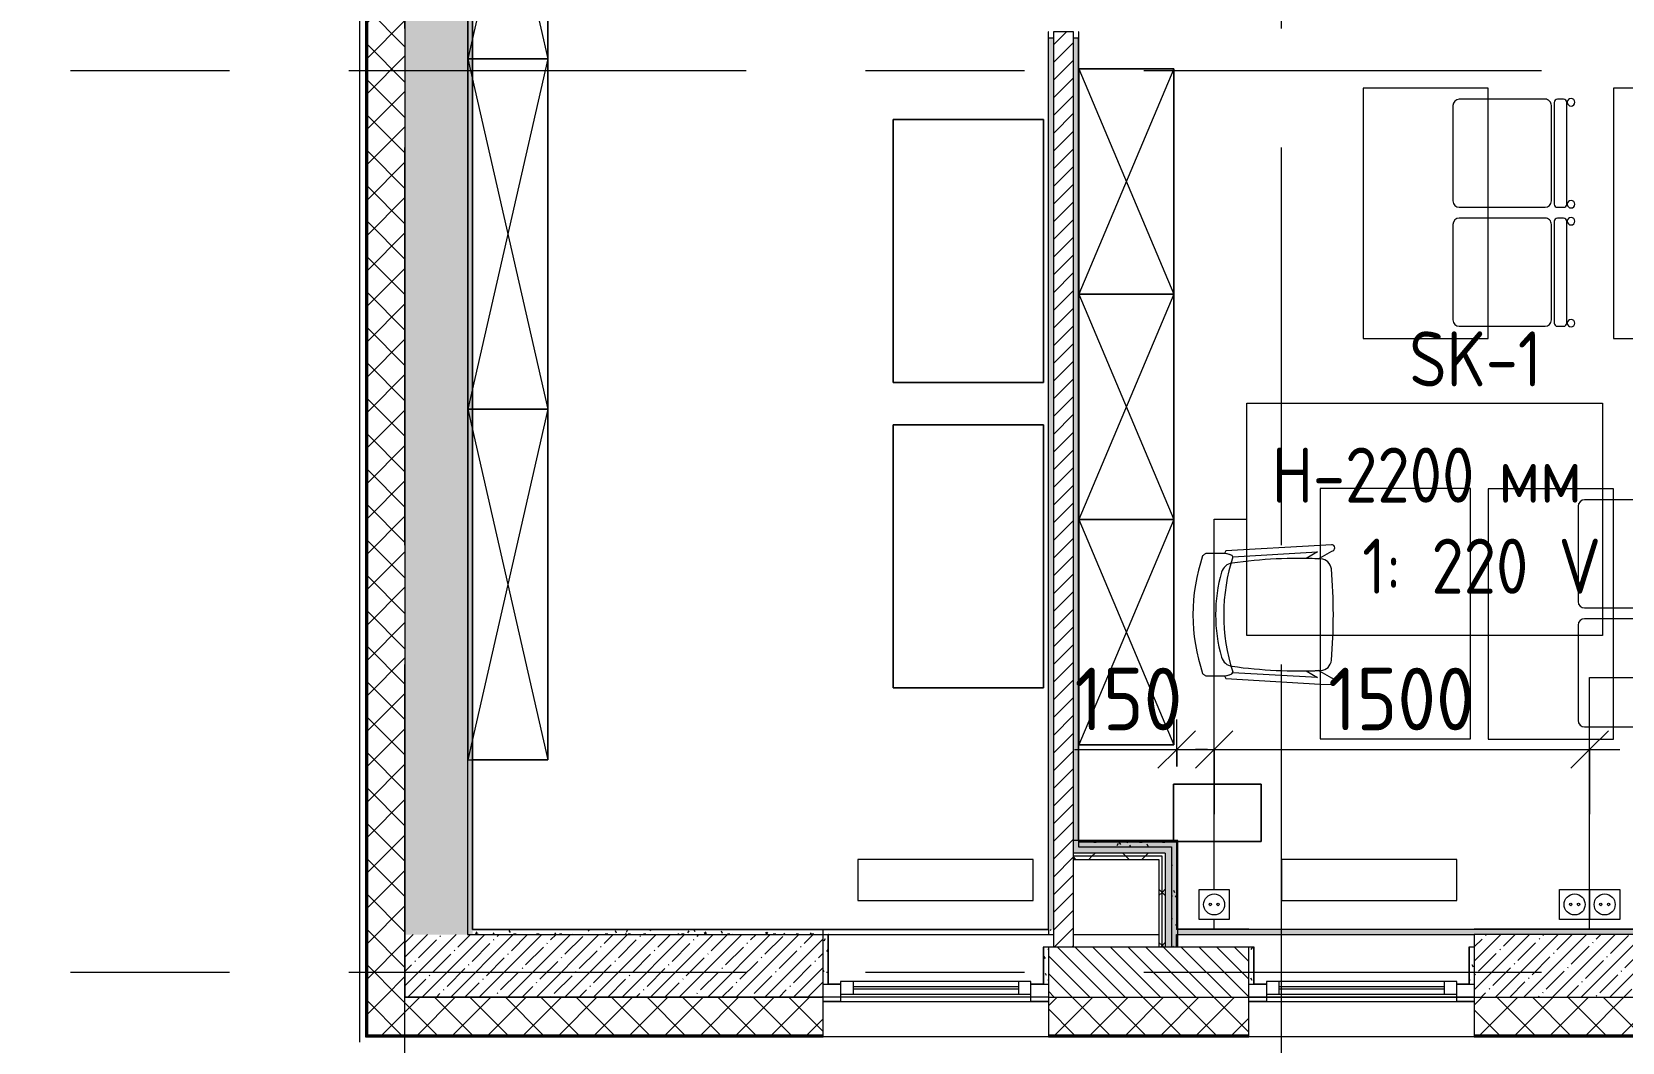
# Model space of a CAD drawing. Header units: millimetres. Extents: x 1322 to 199238, y -8553 to 29000.
# Drawn here: x 12339 to 18690, y -280 to 3755 of the extents above; entities that cross this region are included whole.
import ezdxf

# ---------------------------------------------------------------- set-up
doc = ezdxf.new("R2010")
doc.units = ezdxf.units.MM
doc.linetypes.add('Осевая', pattern=[3175, 635, -476.25, 1587.5, -476.25])
for name, color, linetype, lineweight in [('A-ANNO-DIMS', 7, 'Continuous', 9), ('A-ANNO-DIMS-100', 7, 'Continuous', 9), ('A-DETL-GENF', 7, 'Continuous', 9), ('A-GLAZ', 7, 'Continuous', 9), ('A-GLAZ-1', 7, 'Continuous', 13), ('A-WALL', 7, 'Continuous', 9), ('E-ELEC-FIXT-IDEN', 7, 'Continuous', 9), ('I-WALL', 7, 'Continuous', 9), ('M-EQPM', 7, 'Continuous', 9), ('S-COLS', 7, 'Continuous', 9), ('Оси', 7, 'Continuous', 9), ('Оси-2', 7, 'Осевая', 9), ('Электрические приборы', 7, 'Continuous', 9)]:
    doc.layers.add(name, color=color, linetype=linetype, lineweight=lineweight)
for name, color, linetype, lineweight, true_color in [('A-WALL-1', 7, 'Continuous', 9, 0x3c3c3c), ('A-WALL-FNSH-1', 7, 'Continuous', 9, 0x3c3c3c), ('I-FURN-1', 7, 'Continuous', 9, 0xf0f0f0), ('M-EQPM-3', 7, 'Continuous', 9, 0xd4d4d4), ('Оси розеток', 7, 'Continuous', 9, 0xff1e23)]:
    doc.layers.add(name, color=color, linetype=linetype, lineweight=lineweight, true_color=true_color)
doc.styles.add('GOST Common_3', font='GOST_Common.ttf', dxfattribs={"width": 0.9, "height": 220})
doc.styles.add('ISOCPEUR', font='isocpeur.ttf', dxfattribs={"width": 0.9, "height": 250})
doc.dimstyles.new('ISO-2_5_0_9К_БОЛЬШОЙ', dxfattribs={"dimscale": 304.8, "dimtxt": 248.995294, "dimasz": 0.492126, "dimexe": 0.393701, "dimexo": 0.984252, "dimgap": 0, "dimtad": 1, "dimdec": 0, "dimrnd": 10, "dimzin": 0, "dimdsep": 46, "dimtxsty": 'ISOCPEUR', "dimblk1": 'OBLIQUE', "dimblk2": 'OBLIQUE', "dimsah": 1, "dimcen": 0.09, "dimdle": 0.393701, "dimazin": 0, "dimtfac": 1, "dimtdec": 4, "dimtix": 1, "dimtmove": 1, "dimatfit": 3, "dimfxl": 1, "dimtvp": 1, "dimtolj": 1, "dimtzin": 0, "dimarcsym": 2})
doc.dimstyles.new('ISO-2_5_0_9К_БОЛЬШОЙ_1', dxfattribs={"dimscale": 304.8, "dimtxt": 248.995294, "dimasz": 0.492126, "dimexe": 0.393701, "dimexo": 0.984252, "dimgap": 0, "dimtad": 1, "dimdec": 0, "dimrnd": 10, "dimzin": 0, "dimdsep": 46, "dimtxsty": 'ISOCPEUR', "dimblk1": 'OBLIQUE', "dimblk2": 'OBLIQUE', "dimsah": 1, "dimcen": 0.09, "dimdle": 0.393701, "dimazin": 0, "dimtfac": 1, "dimtdec": 4, "dimtix": 1, "dimtmove": 0, "dimatfit": 3, "dimfxl": 1, "dimtvp": 1, "dimtolj": 1, "dimtzin": 0, "dimarcsym": 2})
pattern_1 = [(45, (-75531.33, 0), (-70.71068, 70.71068), []), (135, (-75531.33, 0), (-70.71068, -70.71068), [])]
pattern_2 = [(45, (-75531.33, 0), (-57.024626, 57.024626), []), (45, (-75474.3, 0), (-57.024626, 57.024626), [100.806, -20.161, 3.353, -16.808])]
pattern_3 = [(0, (-75531.326, 0), (121.92, 30.48), [10.058, -81.382, 10.058, -81.382, -487.68]), (0, (-75531.326, 0), (121.92, 30.48), [-182.88, 10.058, -172.822, 10.058, -81.382, -213.36]), (0, (-75531.326, 0), (121.92, 30.48), [-457.2, 10.058, -50.902, 10.058, -142.342]), (120, (-75485.606, 15.24), (-87.356454, 90.345817), [10.058, -81.382, 10.058, -81.382, -487.68]), (120, (-75485.606, 15.24), (-87.356454, 90.345817), [-182.88, 10.058, -172.822, 10.058, -81.382, -213.36]), (120, (-75485.606, 15.24), (-87.356454, 90.345817), [-457.2, 10.058, -50.902, 10.058, -142.342]), (240, (-75470.366, 76.2), (-34.563546, -120.825817), [10.058, -81.382, 10.058, -81.382, -487.68]), (240, (-75470.366, 76.2), (-34.563546, -120.825817), [-182.88, 10.058, -172.822, 10.058, -81.382, -213.36]), (240, (-75470.366, 76.2), (-34.563546, -120.825817), [-457.2, 10.058, -50.902, 10.058, -142.342])]
pattern_4 = [(45, (-75531.33, 0), (-106.06602, 106.06602), []), (135, (-75531.33, 0), (-106.06602, -106.06602), [])]

# ---------------------------------------------------------------- blocks, each defined once
blk = doc.blocks.new('120_Окно_СКБ_1Ст - 120_Окно_СКБ_1Ст 900х2500_h_ с форточкой-22876038-План размещения напольных электротехнических лючков и розеток 1 этажа в осях 23_1-33')
at = {"layer": 'A-GLAZ'}
for p, q in [((450, -57), (-450, -57)), ((-430, -127), (-380, -127)), ((-330, -107), (330, -107)), ((330, -117), (-330, -117)), ((380, -127), (430, -127))]:
    blk.add_line(p, q, dxfattribs=at)
at = {"layer": 'A-GLAZ-1'}
for p, q in [((-450, -127), (-450, -57)), ((-450, -57), (-380, -57)), ((-380, -57), (-380, -127)), ((380, -127), (380, -57)), ((380, -57), (450, -57)), ((450, -57), (450, -127)), ((-380, -127), (-450, -127)), ((380, -87), (-380, -87)), ((-380, -87), (-380, -137)), ((-330, -137), (-330, -87)), ((330, -137), (330, -87)), ((380, -137), (380, -87)), ((450, -127), (380, -127)), ((-380, -137), (380, -137))]:
    blk.add_line(p, q, dxfattribs=at)
blk = doc.blocks.new('BSC_Колонна _Прямоугольная - 250х900-V5-План размещения напольных электротехнических лючков и розеток 1 этажа в осях 23_1-33')
at = {"layer": 'S-COLS'}
h = blk.add_hatch(dxfattribs=at)
h.set_pattern_fill('FP_14', color=256, style=0, pattern_type=2)
h.set_pattern_definition([(45, (-94080, -25), (-57.024626, 57.024626), []), (45, (-94022.975, -25), (-57.024626, 57.024626), [100.806, -20.161, 3.353, -16.808])])
h.paths.add_polyline_path([(-450, -125), (450, -125), (450, 125), (-450, 125)])
for p, q in [((450, 125), (-450, 125)), ((-450, 125), (-450, -125)), ((450, -125), (450, 125)), ((-450, -125), (450, -125))]:
    blk.add_line(p, q, dxfattribs=at)
blk = doc.blocks.new('Блок Розеток и Выключателей - Блок Розеток и Выключателей_SK1-27362739-План размещения напольных электротехнических лючков и розеток 1 этажа в осях 23_1-33')
at = {"layer": 'A-DETL-GENF'}
for p, q in [((-60, -40), (60, -40)), ((-60, -160), (-60, -40)), ((60, -40), (60, -160)), ((60, -160), (-60, -160))]:
    blk.add_line(p, q, dxfattribs=at)
for centre, radius in [((0, -100), 42), ((-15.6, -100), 4.8), ((15.6, -100), 4.8)]:
    blk.add_circle(centre, radius, dxfattribs=at)
at = {"layer": 'Оси розеток'}
blk.add_line((0, 0), (0, -40), dxfattribs=at)
blk = doc.blocks.new('Блок Розеток и Выключателей - Блок Розеток и Выключателей_SK2-27571106-План размещения напольных электротехнических лючков и розеток 1 этажа в осях 23_1-33')
at = {"layer": 'A-DETL-GENF'}
for p, q in [((-120, -40), (0, -40)), ((-120, -160), (-120, -40)), ((0, -40), (120, -40)), ((0, -160), (0, -40)), ((0, -40), (0, -160)), ((120, -40), (120, -160)), ((0, -160), (-120, -160)), ((120, -160), (0, -160))]:
    blk.add_line(p, q, dxfattribs=at)
for centre, radius in [((-60, -100), 42), ((60, -100), 42), ((-75.6, -100), 4.8), ((-44.4, -100), 4.8), ((44.4, -100), 4.8), ((75.6, -100), 4.8)]:
    blk.add_circle(centre, radius, dxfattribs=at)
at = {"layer": 'Оси розеток'}
blk.add_line((0, 0), (0, -40), dxfattribs=at)
blk = doc.blocks.new('Стол базовый прямоугольный - 1_89-25401668-План размещения напольных электротехнических лючков и розеток 1 этажа в осях 23_1-33')
at = {"layer": 'I-FURN-1'}
for p, q in [((500, 250), (-500, 250)), ((-500, 250), (-500, -250)), ((500, -250), (500, 250)), ((-500, -250), (500, -250))]:
    blk.add_line(p, q, dxfattribs=at)
blk = doc.blocks.new('M_Стул-Breuer - 1_87-25466819-План размещения напольных электротехнических лючков и розеток 1 этажа в осях 23_1-33')
at = {"layer": 'I-FURN-1'}
for p, q in [((-215.9, 215.9), (-215.9, 100)), ((190.5, 241.3), (-190.5, 241.3)), ((215.9, 100), (215.9, 215.9)), ((-215.9, 100), (-215.9, -127)), ((215.9, -127), (215.9, 100)), ((-215.9, -176.2), (-215.9, -200.8)), ((203.2, -163.5), (-203.2, -163.5)), ((-190.5, -152.4), (190.5, -152.4)), ((215.9, -200.8), (215.9, -176.2)), ((-203.2, -213.5), (203.2, -213.5))]:
    blk.add_line(p, q, dxfattribs=at)
for centre, radius, start, end in [((-190.5, 215.9), 25.4, 90, 180), ((190.5, 215.9), 25.4, 0, 90), ((-190.5, -127), 25.4, 180, 270), ((190.5, -127), 25.4, 270, 360), ((-203.2, -176.2), 12.7, 90, 180), ((203.2, -176.2), 12.7, 360, 90), ((-203.5, -230.6), 15.1, 360, 180), ((-203.5, -230.6), 15.1, 180, 360), ((-203.2, -200.8), 12.7, 180, 270), ((203.7, -230.6), 15.1, 360, 180), ((203.7, -230.6), 15.1, 180, 360), ((203.2, -200.8), 12.7, 270, 360)]:
    blk.add_arc(centre, radius, start, end, dxfattribs=at)
blk = doc.blocks.new('Стол базовый прямоугольный - 1_288-25474731-План размещения напольных электротехнических лючков и розеток 1 этажа в осях 23_1-33')
at = {"layer": 'I-FURN-1'}
for p, q in [((500, 300), (-500, 300)), ((-500, 300), (-500, -300)), ((500, -300), (500, 300)), ((-500, -300), (500, -300))]:
    blk.add_line(p, q, dxfattribs=at)
blk = doc.blocks.new('Chair_1 noor 78578 - 1_4-25422005-План размещения напольных электротехнических лючков и розеток 1 этажа в осях 23_1-33')
at = {"layer": 'I-FURN-1'}
for p, q in [((-130.5, 405.7), (-130.5, 344.8)), ((359.1, 344.8), (359.1, 405.7)), ((-141.2, 329.7), (-162.6, -47.4)), ((391.2, -47.4), (369.8, 329.7)), ((-136.5, -37.1), (-117.3, 302)), ((345.9, 302), (365.1, -37.1)), ((-110.2, 8.6), (-136.5, -37.1)), ((365.1, -37.1), (338.8, 8.6)), ((-162.6, -47.4), (-165.1, -92)), ((-139.7, -93.5), (-113.1, -47.4)), ((-113.1, -47.4), (-108.8, -39.9)), ((-108.5, -47.4), (-108.4, -49.7)), ((337, -49.7), (337.1, -47.4)), ((337.4, -39.9), (341.7, -47.4)), ((341.7, -47.4), (368.3, -93.5)), ((393.7, -92), (391.2, -47.4))]:
    blk.add_line(p, q, dxfattribs=at)
for centre, radius, start, end in [((114.3, -271.9), 732.8, 71.31737, 108.68328), ((114.3, -279.3), 660.4, 111.69998, 112.75632), ((-37.4, 344.8), 93.1, 180, 204.98637), ((-37.4, 344.8), 93.1, 186.47848, 204.98637), ((114.3, -408), 746, 71.94453, 107.82764), ((-41.4, 297.5), 50.8, 106.17353, 171.9659), ((114.3, -239.2), 609.6, 73.82647, 106.17353), ((270, 297.5), 50.8, 8.0341, 73.82647), ((266, 344.8), 93.1, 334.47697, 360), ((266, 344.8), 93.1, 335.01363, 353.52152), ((114.3, -279.3), 660.4, 67.24368, 68.30002), ((-116, 308.2), 6.35, 204.98637, 258.40915), ((-116, 308.2), 6.35, 204.98637, 287.82764), ((1798.9, 37.7), 1909.3, 171.9659, 182.55516), ((-1570.3, 37.7), 1909.3, 357.44484, 8.0341), ((344.3, 307.4), 6.35, 281.41858, 334.47697), ((344.6, 308.2), 6.35, 281.59085, 335.01363), ((1798.9, 37.7), 1909.3, 180.87613, 182.33066), ((-1570.3, 37.7), 1909.3, 357.66934, 359.12387), ((-64, -47.7), 44.5, 182.62606, 265.09121), ((292.6, -47.7), 44.4, 275.93956, 357.37394), ((-152.4, -92.7), 12.7, 176.75, 356.75), ((114.8, 2033.8), 2133.6, 265.09121, 274.90442), ((381, -92.7), 12.7, 183.25, 3.25)]:
    blk.add_arc(centre, radius, start, end, dxfattribs=at)
for points in [[(-120.4, 422.3), (-122, 420.8), (-124.7, 417.8), (-127.8, 413.5), (-129.8, 409.4), (-130.4, 406.9), (-130.5, 405.7)], [(359.1, 405.7), (359, 406.9), (358.4, 409.4), (356.4, 413.5), (353.3, 417.8), (350.6, 420.8), (349, 422.3)]]:
    blk.add_open_spline(points, degree=3, dxfattribs=at)
blk = doc.blocks.new('Шкаф параметрический - 1_286-V72-План размещения напольных электротехнических лючков и розеток 1 этажа в осях 23_1-33')
at = {"layer": 'I-FURN-1'}
for p, q in [((0, 0), (900, 380)), ((0, 380), (900, 0)), ((900, 380), (0, 380)), ((0, 380), (0, 0)), ((0, 0), (0, 380)), ((0, 380), (900, 380)), ((900, 0), (900, 380)), ((900, 380), (900, 0)), ((0, 0), (900, 0)), ((900, 0), (0, 0))]:
    blk.add_line(p, q, dxfattribs=at)
blk = doc.blocks.new('Шкаф параметрический - 1_28А-V73-План размещения напольных электротехнических лючков и розеток 1 этажа в осях 23_1-33')
at = {"layer": 'I-FURN-1'}
for p, q in [((0, 0), (1400, 320)), ((0, 320), (1400, 0)), ((1400, 320), (0, 320)), ((0, 320), (0, 0)), ((0, 19.3), (0, 320)), ((0, 320), (1400, 320)), ((1400, 0), (1400, 320)), ((1400, 320), (1400, 19.3)), ((0, 0), (1400, 0))]:
    blk.add_line(p, q, dxfattribs=at)
blk = doc.blocks.new('radiator_prado_classic_z_tip_30_po exemplyaru - Classic Z Тип 30-300-31134001-План размещения напольных электротехнических лючков и розеток 1 этажа в осях 23_1-33')
at = {"layer": 'M-EQPM-3'}
for p, q in [((0, 228), (0, 64)), ((700, 228), (0, 228)), ((700, 64), (700, 228)), ((0, 64), (700, 64))]:
    blk.add_line(p, q, dxfattribs=at)
blk = doc.blocks.new('DIMBLOCK32-План размещения напольных электротехнических лючков и розеток 1 этажа в осях 23_1-33')
at = {"layer": 'A-ANNO-DIMS-100'}
for p, q in [((16910.7, 821), (16910.7, 1008.9)), ((17060.2, 630), (17060.2, 1008.9)), ((16502.6, 888.9), (17033.5, 888.9)), ((16790.7, 888.9), (17060.2, 888.9)), ((16910.7, 888.9), (16910.7, 821)), ((17033.5, 888.9), (16985.4, 888.9)), ((17060.2, 888.9), (17060.2, 630))]:
    blk.add_line(p, q, dxfattribs=at)
at = {"layer": 'A-ANNO-DIMS-100', "lineweight": 20}
for p, q in [((16910.7, 888.9), (16985.7, 963.9)), ((17060.2, 888.9), (17135.2, 963.9)), ((16910.7, 888.9), (16835.7, 813.9)), ((17060.2, 888.9), (16985.2, 813.9))]:
    blk.add_line(p, q, dxfattribs=at)
at = {"layer": 'A-ANNO-DIMS-100', "color": 0, "insert": (16502.6, 1215.5), "char_height": 250, "width": 517.144, "attachment_point": 1, "line_spacing_factor": 1.149209, "style": 'ISOCPEUR'}
blk.add_mtext('150', dxfattribs=at)
blk = doc.blocks.new('_Oblique')
at = {"color": 0, "linetype": 'ByBlock', "lineweight": -2}
blk.add_line((-0.5, -0.5), (0.5, 0.5), dxfattribs=at)
blk = doc.blocks.new('DIMBLOCK33-План размещения напольных электротехнических лючков и розеток 1 этажа в осях 23_1-33')
at = {"layer": 'A-ANNO-DIMS-100'}
for p, q in [((17060.2, 630), (17060.2, 1008.9)), ((18559.7, 630), (18559.7, 1008.9)), ((17060.2, 888.9), (18679.7, 888.9)), ((17060.2, 888.9), (17060.2, 630)), ((18559.7, 888.9), (18559.7, 630))]:
    blk.add_line(p, q, dxfattribs=at)
at = {"layer": 'A-ANNO-DIMS-100', "lineweight": 20}
for p, q in [((17060.2, 888.9), (17135.2, 963.9)), ((18559.7, 888.9), (18634.7, 963.9)), ((17060.2, 888.9), (16985.2, 813.9)), ((18559.7, 888.9), (18484.7, 813.9))]:
    blk.add_line(p, q, dxfattribs=at)
at = {"layer": 'A-ANNO-DIMS-100', "color": 0, "insert": (17515.5, 1215.5), "char_height": 250, "width": 706.764, "attachment_point": 1, "line_spacing_factor": 1.149209, "style": 'ISOCPEUR'}
blk.add_mtext('1500', dxfattribs=at)

msp = doc.modelspace()

# ---------------------------------------------------------------- hatches: boundary and pattern name
at = {"layer": 'A-WALL'}
h = msp.add_hatch(dxfattribs=at)
h.set_pattern_fill('FP_5', color=256, style=0, pattern_type=2)
h.set_pattern_definition(pattern_1)
h.paths.add_polyline_path([(13678.7, -100), (13828.7, -100), (13828.7, 7500), (13728.7, 7500), (13728.7, 7650), (13678.7, 7650), (13678.7, 2655)])
h = msp.add_hatch(dxfattribs=at)
h.set_pattern_fill('FP_1', color=256, style=0, pattern_type=2)
h.set_pattern_definition([(135, (-75531.326, 0), (-35.35534, -35.35534), [])])
h.paths.add_polyline_path([(48198.7, -100), (48198.7, 100), (47998.7, 100), (47998.7, -100)])
h.paths.add_polyline_path([(45698.7, -100), (45698.7, 100), (45598.7, 100), (45598.7, -100)])
h.paths.add_polyline_path([(43596.1, -100), (43798.7, -100), (43798.7, 100), (43298.7, 100), (43298.7, -100)])
h.paths.add_polyline_path([(41498.7, -100), (41498.7, 100), (40448.7, 100), (40448.7, -100), (40936, -100)])
h.paths.add_polyline_path([(38148.7, -100), (38148.7, 100), (37898.7, 100), (37898.7, -100)])
h.paths.add_polyline_path([(35198.7, -100), (36098.7, -100), (36098.7, 100), (35198.7, 100)])
h.paths.add_polyline_path([(34138.7, -100), (34298.7, -100), (34298.7, 100), (33948.7, 100), (33948.7, -100), (34123.7, -100)])
h.paths.add_polyline_path([(30698.7, -100), (30698.7, 100), (29648.7, 100), (29648.7, -100), (30295.4, -100)])
h.paths.add_polyline_path([(27348.7, -100), (27348.7, 100), (27098.7, 100), (27098.7, -100)])
h.paths.add_polyline_path([(26198.7, -100), (26198.7, 100), (25298.7, 100), (25298.7, -100)])
h.paths.add_polyline_path([(22573.7, -100), (22573.7, 100), (21573.7, 100), (21573.7, -100), (22315, -100)])
h.paths.add_polyline_path([(18998.7, -100), (19248.7, -100), (19248.7, 100), (18998.7, 100), (18998.7, 56.5)])
h.paths.add_polyline_path([(16994.7, -100), (17198.7, -100), (17198.7, 100), (16398.7, 100), (16398.7, -100)])
h = msp.add_hatch(dxfattribs=at)
h.set_pattern_fill('FP_5', color=256, style=0, pattern_type=2)
h.set_pattern_definition(pattern_1)
h.paths.add_polyline_path([(49548.7, -250), (49548.7, -100), (47998.7, -100), (47998.7, -250), (48916.4, -250)])
h.paths.add_polyline_path([(45698.7, -250), (45698.7, -100), (44698.7, -100), (44698.7, -250), (44926.2, -250)])
h.paths.add_polyline_path([(43596.1, -250), (43798.7, -250), (43798.7, -100), (42398.7, -100), (42398.7, -250)])
h.paths.add_polyline_path([(41498.7, -250), (41498.7, -100), (40448.7, -100), (40448.7, -250), (40936, -250)])
h.paths.add_polyline_path([(38148.7, -250), (38148.7, -100), (36998.7, -100), (36998.7, -250), (37610.8, -250)])
h.paths.add_polyline_path([(33948.7, -250), (34298.7, -250), (34298.7, -100), (33948.7, -100)])
h.paths.add_polyline_path([(35615.7, -250), (36098.7, -250), (36098.7, -100), (35198.7, -100), (35198.7, -250)])
h.paths.add_polyline_path([(32498.7, -250), (32498.7, -100), (31598.7, -100), (31598.7, -250)])
h.paths.add_polyline_path([(29648.7, -250), (30698.7, -250), (30698.7, -100), (29648.7, -100)])
h.paths.add_polyline_path([(27098.7, -250), (27348.7, -250), (27348.7, -100), (25298.7, -100), (25298.7, -250), (26305.2, -250)])
h.paths.add_polyline_path([(24398.7, -250), (24398.7, -100), (23498.7, -100), (23498.7, -250), (23645.1, -250)])
h.paths.add_polyline_path([(21548.7, -250), (22598.7, -250), (22598.7, -100), (21548.7, -100)])
h.paths.add_polyline_path([(18998.7, -250), (19248.7, -250), (19248.7, -100), (18098.7, -100), (18098.7, -250)])
h.paths.add_polyline_path([(16398.7, -250), (17198.7, -250), (17198.7, -100), (16398.7, -100)])
h.paths.add_polyline_path([(15498.7, -250), (15498.7, -100), (13678.7, -100), (13678.7, -250), (14334.6, -250)])
at = {"layer": 'I-WALL'}
h = msp.add_hatch(dxfattribs=at)
h.set_pattern_fill('FP_31', color=256, style=0, pattern_type=2)
h.set_pattern_definition(pattern_3)
h.paths.add_polyline_path([(14078.7, 150), (14098.7, 150), (14098.7, 8181.1), (14078.7, 8181.1), (14078.7, 2247.5)])
h.paths.add_polyline_path([(14078.7, 9631.1), (14098.7, 9631.1), (14098.7, 10380), (14078.7, 10380), (14078.7, 9962.7)])
h = msp.add_hatch(dxfattribs=at)
h.set_pattern_fill('FP_31', color=256, style=0, pattern_type=2)
h.set_pattern_definition(pattern_3)
h.paths.add_polyline_path([(16398.7, 170), (16418.7, 170), (16418.7, 3730), (16398.7, 3730), (16398.7, 171)])
h.paths.add_polyline_path([(16398.7, 5180), (16418.7, 5180), (16418.7, 10400), (16398.7, 10400), (16398.7, 6308.8)])
h = msp.add_hatch(dxfattribs=at)
h.set_pattern_fill('FP_3', color=256, style=0, pattern_type=2)
h.set_pattern_definition([(45, (-75531.326, 0), (-35.35534, 35.35534), [])])
h.paths.add_polyline_path([(16498.7, 100), (16498.7, 3755), (16418.7, 3755), (16418.7, 100)])
h.paths.add_polyline_path([(16498.7, 5155), (16498.7, 10400), (16418.7, 10400), (16418.7, 5155)])
h = msp.add_hatch(dxfattribs=at)
h.set_pattern_fill('FP_2', color=256, style=0, pattern_type=2)
h.set_pattern_definition(pattern_2)
h.paths.add_polyline_path([(13828.7, 150), (14078.7, 150), (14078.7, 7700), (13828.7, 7700), (13828.7, 2655)])
h = msp.add_hatch(dxfattribs=at)
h.set_pattern_fill('FP_31', color=256, style=0, pattern_type=2)
h.set_pattern_definition(pattern_3)
h.paths.add_polyline_path([(16498.7, 525), (16518.7, 525), (16518.7, 3730), (16498.7, 3730), (16498.7, 828.1)])
h.paths.add_polyline_path([(16518.7, 5180), (16518.7, 6620), (16498.7, 6620), (16498.7, 5180)])
for points in [[(16914.7, 475), (16914.7, 525), (16498.7, 525), (16498.7, 475), (16864.7, 475)], [(16914.7, 100), (16914.7, 475), (16864.7, 475), (16864.7, 100)]]:
    msp.add_hatch(color=256, dxfattribs=at).paths.add_polyline_path(points)
h = msp.add_hatch(dxfattribs=at)
h.set_pattern_fill('FP_31', color=256, style=0, pattern_type=2)
h.set_pattern_definition(pattern_3)
h.paths.add_polyline_path([(16889.7, 500), (16909.7, 500), (16909.7, 520), (16518.7, 520), (16518.7, 500), (16662.2, 500)])
h = msp.add_hatch(dxfattribs=at)
h.set_pattern_fill('FP_35', color=256, style=0, pattern_type=2)
h.set_pattern_definition(pattern_4)
h.paths.add_polyline_path([(16852.2, 462.5), (16864.7, 462.5), (16864.7, 475), (16498.7, 475), (16498.7, 462.5), (16662.2, 462.5)])
h = msp.add_hatch(dxfattribs=at)
h.set_pattern_fill('FP_35', color=256, style=0, pattern_type=2)
h.set_pattern_definition(pattern_4)
h.paths.add_polyline_path([(16839.7, 450), (16852.2, 450), (16852.2, 462.5), (16498.7, 462.5), (16498.7, 450), (16662.2, 450)])
h = msp.add_hatch(dxfattribs=at)
h.set_pattern_fill('FP_35', color=256, style=0, pattern_type=2)
h.set_pattern_definition(pattern_4)
h.paths.add_polyline_path([(16852.2, 100), (16852.2, 450), (16839.7, 450), (16839.7, 100)])
h = msp.add_hatch(dxfattribs=at)
h.set_pattern_fill('FP_35', color=256, style=0, pattern_type=2)
h.set_pattern_definition(pattern_4)
h.paths.add_polyline_path([(16864.7, 100), (16864.7, 462.5), (16852.2, 462.5), (16852.2, 100)])
h = msp.add_hatch(dxfattribs=at)
h.set_pattern_fill('FP_31', color=256, style=0, pattern_type=2)
h.set_pattern_definition(pattern_3)
h.paths.add_polyline_path([(16909.7, 100), (16909.7, 500), (16889.7, 500), (16889.7, 100)])
h = msp.add_hatch(dxfattribs=at)
h.set_pattern_fill('FP_2', color=256, style=0, pattern_type=2)
h.set_pattern_definition(pattern_2)
h.paths.add_polyline_path([(15498.7, -100), (15498.7, 150), (13828.7, 150), (13828.7, -100), (14334.6, -100)])
h = msp.add_hatch(dxfattribs=at)
h.set_pattern_fill('FP_31', color=256, style=0, pattern_type=2)
h.set_pattern_definition(pattern_3)
h.paths.add_polyline_path([(15498.7, 150), (15498.7, 170), (14098.7, 170), (14098.7, 150), (14334.6, 150)])
h.paths.add_polyline_path([(16418.7, 150), (16418.7, 170), (16398.7, 170), (16398.7, 150)])
h = msp.add_hatch(dxfattribs=at)
h.set_pattern_fill('FP_31', color=256, style=0, pattern_type=2)
h.set_pattern_definition(pattern_3)
h.paths.add_polyline_path([(15518.7, -48), (15518.7, 150), (15498.7, 150), (15498.7, -48)])
h = msp.add_hatch(dxfattribs=at)
h.set_pattern_fill('FP_31', color=256, style=0, pattern_type=2)
h.set_pattern_definition(pattern_3)
h.paths.add_polyline_path([(19654.9, 150), (21548.7, 150), (21548.7, 170), (16909.7, 170), (16909.7, 150), (18998.7, 150)])
h = msp.add_hatch(dxfattribs=at)
h.set_pattern_fill('FP_31', color=256, style=0, pattern_type=2)
h.set_pattern_definition(pattern_3)
h.paths.add_polyline_path([(16398.7, -48), (16398.7, 100), (16378.7, 100), (16378.7, -48)])
h = msp.add_hatch(dxfattribs=at)
h.set_pattern_fill('FP_31', color=256, style=0, pattern_type=2)
h.set_pattern_definition(pattern_3)
h.paths.add_polyline_path([(17218.7, -48), (17218.7, 100), (17198.7, 100), (17198.7, -48)])
h = msp.add_hatch(dxfattribs=at)
h.set_pattern_fill('FP_31', color=256, style=0, pattern_type=2)
h.set_pattern_definition(pattern_3)
h.paths.add_polyline_path([(18098.7, -48), (18098.7, 100), (18078.7, 100), (18078.7, -48)])

# ---------------------------------------------------------------- linework, layer by layer
at = {"layer": 'A-WALL'}
for p, q in [((14098.7, 170), (14098.7, 8181.1)), ((13675.7, 7650), (13675.7, -253)), ((13678.7, 7650), (13678.7, -250)), ((13648.7, -280), (13648.7, 7492)), ((16398.7, 170), (16398.7, 3730)), ((16518.7, 525), (16518.7, 3730)), ((16909.7, 520), (16909.7, 170)), ((16864.7, 475), (16498.7, 475)), ((16852.2, 462.5), (16498.7, 462.5)), ((16852.2, 100), (16852.2, 462.5)), ((16864.7, 475), (16864.7, 100)), ((14098.7, 170), (15498.7, 170)), ((16398.7, -100), (17198.7, -100)), ((16398.7, -100), (18098.7, -100)), ((13675.7, -253), (15498.7, -253)), ((13678.7, -250), (15498.7, -250)), ((16398.7, -250), (17198.7, -250)), ((16398.7, -253), (17198.7, -253)), ((18098.7, -250), (19248.7, -250)), ((18098.7, -253), (19248.7, -253)), ((16398.7, -258), (15498.7, -258)), ((18098.7, -258), (17198.7, -258))]:
    msp.add_line(p, q, dxfattribs=at)
at = {"layer": 'A-WALL-1'}
for p, q in [((13828.7, 8206.1), (13828.7, -100)), ((14078.7, 8206.1), (14078.7, 150)), ((16418.7, 3755), (16418.7, 100)), ((16498.7, 3755), (16418.7, 3755)), ((16498.7, 100), (16498.7, 3755)), ((16418.7, 3730), (16398.7, 3730)), ((16518.7, 3730), (16498.7, 3730)), ((16914.7, 525), (16498.7, 525)), ((16518.7, 520), (16518.7, 500)), ((16914.7, 100), (16914.7, 525)), ((16498.7, 450), (16839.7, 450)), ((16518.7, 500), (16889.7, 500)), ((16839.7, 450), (16839.7, 100)), ((16889.7, 500), (16889.7, 100)), ((14078.7, 150), (15518.7, 150)), ((15498.7, -250), (15498.7, 170)), ((15518.7, -48), (15518.7, 150)), ((16398.7, 170), (16398.7, 150)), ((16398.7, 150), (16418.7, 150)), ((21528.7, 170), (16909.7, 170)), ((16909.7, 100), (16909.7, 150)), ((16909.7, 150), (18098.7, 150)), ((16378.7, 100), (16378.7, -48)), ((16398.7, 100), (16378.7, 100)), ((17198.7, 100), (16398.7, 100)), ((16398.7, 100), (16398.7, -250)), ((17198.7, -250), (17198.7, 100)), ((17218.7, 100), (17198.7, 100)), ((17218.7, -48), (17218.7, 100)), ((18078.7, 100), (18078.7, -48)), ((18098.7, 100), (18078.7, 100)), ((15498.7, -48), (15518.7, -48)), ((16378.7, -48), (16398.7, -48)), ((17198.7, -48), (17218.7, -48)), ((18078.7, -48), (18098.7, -48)), ((16398.7, -100), (13828.7, -100)), ((13828.7, -100), (15498.7, -100)), ((18098.7, -100), (18098.7, -250))]:
    msp.add_line(p, q, dxfattribs=at)
at = {"layer": 'A-WALL-FNSH-1'}
for p, q in [((14099.7, 171), (14099.7, 8206.1)), ((13670.7, 7492), (13670.7, -258)), ((16398.7, 3755), (16397.7, 3755)), ((16397.7, 3755), (16397.7, 171)), ((16398.7, 3730), (16398.7, 3755)), ((16518.7, 3755), (16518.7, 3730)), ((16519.7, 3755), (16518.7, 3755)), ((16519.7, 521), (16519.7, 3755)), ((16518.7, 525), (16518.7, 520)), ((16518.7, 520), (16909.7, 520)), ((16910.7, 521), (16519.7, 521)), ((16910.7, 171), (16910.7, 521)), ((14099.7, 171), (16398.7, 171)), ((15519.7, 150), (15518.7, 150)), ((15519.7, -48), (15519.7, 150)), ((17198.7, 171), (16910.7, 171)), ((17198.7, 170), (17198.7, 171)), ((19248.7, 171), (18098.7, 171)), ((18098.7, 171), (18098.7, 170)), ((16377.7, 100), (16377.7, -48)), ((16378.7, 100), (16377.7, 100)), ((17219.7, 100), (17218.7, 100)), ((17219.7, -48), (17219.7, 100)), ((18077.7, 100), (18077.7, -48)), ((18078.7, 100), (18077.7, 100)), ((15518.7, -48), (15519.7, -48)), ((16377.7, -48), (16378.7, -48)), ((17218.7, -48), (17219.7, -48)), ((18077.7, -48), (18078.7, -48)), ((15498.7, -258), (15498.7, -250)), ((16398.7, -250), (16398.7, -258)), ((17198.7, -258), (17198.7, -250)), ((18098.7, -250), (18098.7, -258)), ((13670.7, -258), (15498.7, -258)), ((16398.7, -258), (17198.7, -258)), ((18098.7, -258), (19248.7, -258))]:
    msp.add_line(p, q, dxfattribs=at)
at = {"layer": 'E-ELEC-FIXT-IDEN'}
for p, q in [((17060.2, 1808.3), (17190.9, 1808.3)), ((17060.2, 330), (17060.2, 1808.3)), ((18559.7, 1176), (19185.8, 1176.5)), ((18559.7, 330), (18559.7, 1176))]:
    msp.add_line(p, q, dxfattribs=at)
at = {"layer": 'E-ELEC-FIXT-IDEN', "flags": 128}
msp.add_lwpolyline([(17190.9, 2272.3), (18611.3, 2272.3), (18611.3, 1344.3), (17190.9, 1344.3)], close=True, dxfattribs=at)
at = {"layer": 'I-FURN-1'}
for p, q in [((16378.7, 3405), (15778.7, 3405)), ((15778.7, 3405), (15778.7, 2355)), ((15778.7, 2355), (15778.7, 3405)), ((15778.7, 3405), (16378.7, 3405)), ((16378.7, 2355), (16378.7, 3405)), ((16378.7, 3405), (16378.7, 2355)), ((15778.7, 2355), (16378.7, 2355)), ((16378.7, 2355), (15778.7, 2355)), ((16378.7, 2185), (15778.7, 2185)), ((15778.7, 2185), (15778.7, 1135)), ((15778.7, 1135), (15778.7, 2185)), ((15778.7, 2185), (16378.7, 2185)), ((16378.7, 1135), (16378.7, 2185)), ((16378.7, 2185), (16378.7, 1135)), ((15778.7, 1135), (16378.7, 1135)), ((16378.7, 1135), (15778.7, 1135)), ((17247.4, 751), (16897.4, 751)), ((16897.4, 751), (16897.4, 525)), ((16897.4, 525), (16897.4, 751)), ((16897.4, 751), (17247.4, 751)), ((17247.4, 521), (17247.4, 751)), ((17247.4, 751), (17247.4, 521)), ((16914.7, 521), (17247.4, 521)), ((17247.4, 521), (16914.7, 521))]:
    msp.add_line(p, q, dxfattribs=at)
at = {"layer": 'I-WALL'}
for p, q in [((15498.7, 170), (16398.7, 170)), ((15519.7, 150), (16398.7, 150)), ((16498.7, 150), (16839.7, 150)), ((17198.7, 171), (18098.7, 171)), ((16398.7, -100), (15498.7, -100)), ((18098.7, -100), (17198.7, -100))]:
    msp.add_line(p, q, dxfattribs=at)
at = {"layer": 'Оси'}
for p, q in [((13828.7, -1906.3), (13828.7, 593.7)), ((17328.7, -1906.3), (17328.7, 593.7))]:
    msp.add_line(p, q, dxfattribs=at)
at = {"layer": 'Оси-2'}
for p, q in [((13828.7, 593.7), (13828.7, 19415.1)), ((17328.7, 593.7), (17328.7, 19415.1)), ((9318.1, 3600), (47228.7, 3600)), ((9318.1, 0), (47228.7, 0))]:
    msp.add_line(p, q, dxfattribs=at)

# ---------------------------------------------------------------- block references
at = {"layer": 'A-GLAZ', "rotation": 180}
for p in [(15948.7, -175), (17648.7, -175)]:
    msp.add_blockref('120_Окно_СКБ_1Ст - 120_Окно_СКБ_1Ст 900х2500_h_ с форточкой-22876038-План размещения напольных электротехнических лючков и розеток 1 этажа в осях 23_1-33', p, dxfattribs=at)
at = {"layer": 'I-FURN-1'}
for name, p, rotation in [('Шкаф параметрический - 1_28А-V73-План размещения напольных электротехнических лючков и розеток 1 этажа в осях 23_1-33', (14079.3, 5047.5), 269.9999999999994), ('Шкаф параметрический - 1_28А-V73-План размещения напольных электротехнических лючков и розеток 1 этажа в осях 23_1-33', (14079.3, 3647.5), 269.9999999999994), ('Шкаф параметрический - 1_286-V72-План размещения напольных электротехнических лючков и розеток 1 этажа в осях 23_1-33', (16519.3, 3607.5), 269.9999999999994), ('Стол базовый прямоугольный - 1_89-25401668-План размещения напольных электротехнических лючков и розеток 1 этажа в осях 23_1-33', (17904.8, 3030), 90), ('Стол базовый прямоугольный - 1_89-25401668-План размещения напольных электротехнических лючков и розеток 1 этажа в осях 23_1-33', (18904.8, 3030), 90), ('M_Стул-Breuer - 1_87-25466819-План размещения напольных электротехнических лючков и розеток 1 этажа в осях 23_1-33', (18254.8, 3270), 90.00000000000006), ('M_Стул-Breuer - 1_87-25466819-План размещения напольных электротехнических лючков и розеток 1 этажа в осях 23_1-33', (18254.8, 2795), 90.00000000000006), ('Шкаф параметрический - 1_286-V72-План размещения напольных электротехнических лючков и розеток 1 этажа в осях 23_1-33', (16519.3, 2707.5), 269.9999999999994), ('Шкаф параметрический - 1_28А-V73-План размещения напольных электротехнических лючков и розеток 1 этажа в осях 23_1-33', (14079.3, 2247.5), 269.9999999999994), ('Стол базовый прямоугольный - 1_288-25474731-План размещения напольных электротехнических лючков и розеток 1 этажа в осях 23_1-33', (17783.8, 1431.3), 90), ('Стол базовый прямоугольный - 1_89-25401668-План размещения напольных электротехнических лючков и розеток 1 этажа в осях 23_1-33', (18405.1, 1430.1), 90), ('M_Стул-Breuer - 1_87-25466819-План размещения напольных электротехнических лючков и розеток 1 этажа в осях 23_1-33', (18755.1, 1670.1), 90.00000000000006), ('Шкаф параметрический - 1_286-V72-План размещения напольных электротехнических лючков и розеток 1 этажа в осях 23_1-33', (16519.3, 1807.5), 269.9999999999994), ('Chair_1 noor 78578 - 1_4-25422005-План размещения напольных электротехнических лючков и розеток 1 этажа в осях 23_1-33', (17436.4, 1313), 90.00000000000038), ('M_Стул-Breuer - 1_87-25466819-План размещения напольных электротехнических лючков и розеток 1 этажа в осях 23_1-33', (18755.1, 1195.1), 90.00000000000006)]:
    msp.add_blockref(name, p, dxfattribs=dict(at, rotation=rotation))
at = {"layer": 'M-EQPM'}
for p in [(15637.8, 221.7), (17328.7, 221.7)]:
    msp.add_blockref('radiator_prado_classic_z_tip_30_po exemplyaru - Classic Z Тип 30-300-31134001-План размещения напольных электротехнических лючков и розеток 1 этажа в осях 23_1-33', p, dxfattribs=at)
at = {"layer": 'S-COLS'}
msp.add_blockref('BSC_Колонна _Прямоугольная - 250х900-V5-План размещения напольных электротехнических лючков и розеток 1 этажа в осях 23_1-33', (18548.7, 25), dxfattribs=at)
at = {"layer": 'Электрические приборы', "rotation": 180}
for name, p in [('Блок Розеток и Выключателей - Блок Розеток и Выключателей_SK1-27362739-План размещения напольных электротехнических лючков и розеток 1 этажа в осях 23_1-33', (17060.2, 170)), ('Блок Розеток и Выключателей - Блок Розеток и Выключателей_SK2-27571106-План размещения напольных электротехнических лючков и розеток 1 этажа в осях 23_1-33', (18559.7, 170))]:
    msp.add_blockref(name, p, dxfattribs=at)

# ---------------------------------------------------------------- texts
at = {"layer": 'E-ELEC-FIXT-IDEN', "char_height": 220, "attachment_point": 1, "style": 'GOST Common_3'}
for s, insert, width in [('SK-1', (17839.5, 2558.7), 656.582), ('H-2200 ', (17290.9, 2094.7), 1096.708), ('мм', (18195.8, 2094.7), 375.19), ('   1: 220 V', (17290.9, 1730.9), 1291.519)]:
    msp.add_mtext(s, dxfattribs=dict(at, insert=insert, width=width))

# ---------------------------------------------------------------- dimensions: what is measured, and where the dimension line sits
at = {"layer": 'A-ANNO-DIMS'}
dim = msp.add_linear_dim(base=(17060.2105, 888.9128), p1=(16910.6736, 521), p2=(17060.2105, 330), dimstyle='ISO-2_5_0_9К_БОЛЬШОЙ', override={"dimpost": '<>', "dimfxl": 242.574313}, dxfattribs=at)
dim.commit()
dim.dimension.update_dxf_attribs({"geometry": 'DIMBLOCK32-План размещения напольных электротехнических лючков и розеток 1 этажа в осях 23_1-33', "text_midpoint": (16761.1567, 1048.86), "dimtype": 160})
dim = msp.add_linear_dim(base=(18559.7148, 888.9128), p1=(17060.2105, 330), p2=(18559.7148, 330), dimstyle='ISO-2_5_0_9К_БОЛЬШОЙ_1', override={"dimpost": '<>', "dimfxl": 1499.504238}, dxfattribs=at)
dim.commit()
dim.dimension.update_dxf_attribs({"geometry": 'DIMBLOCK33-План размещения напольных электротехнических лючков и розеток 1 этажа в осях 23_1-33', "text_midpoint": (17809.9627, 1013.9128)})

doc.saveas('drawing.dxf')
